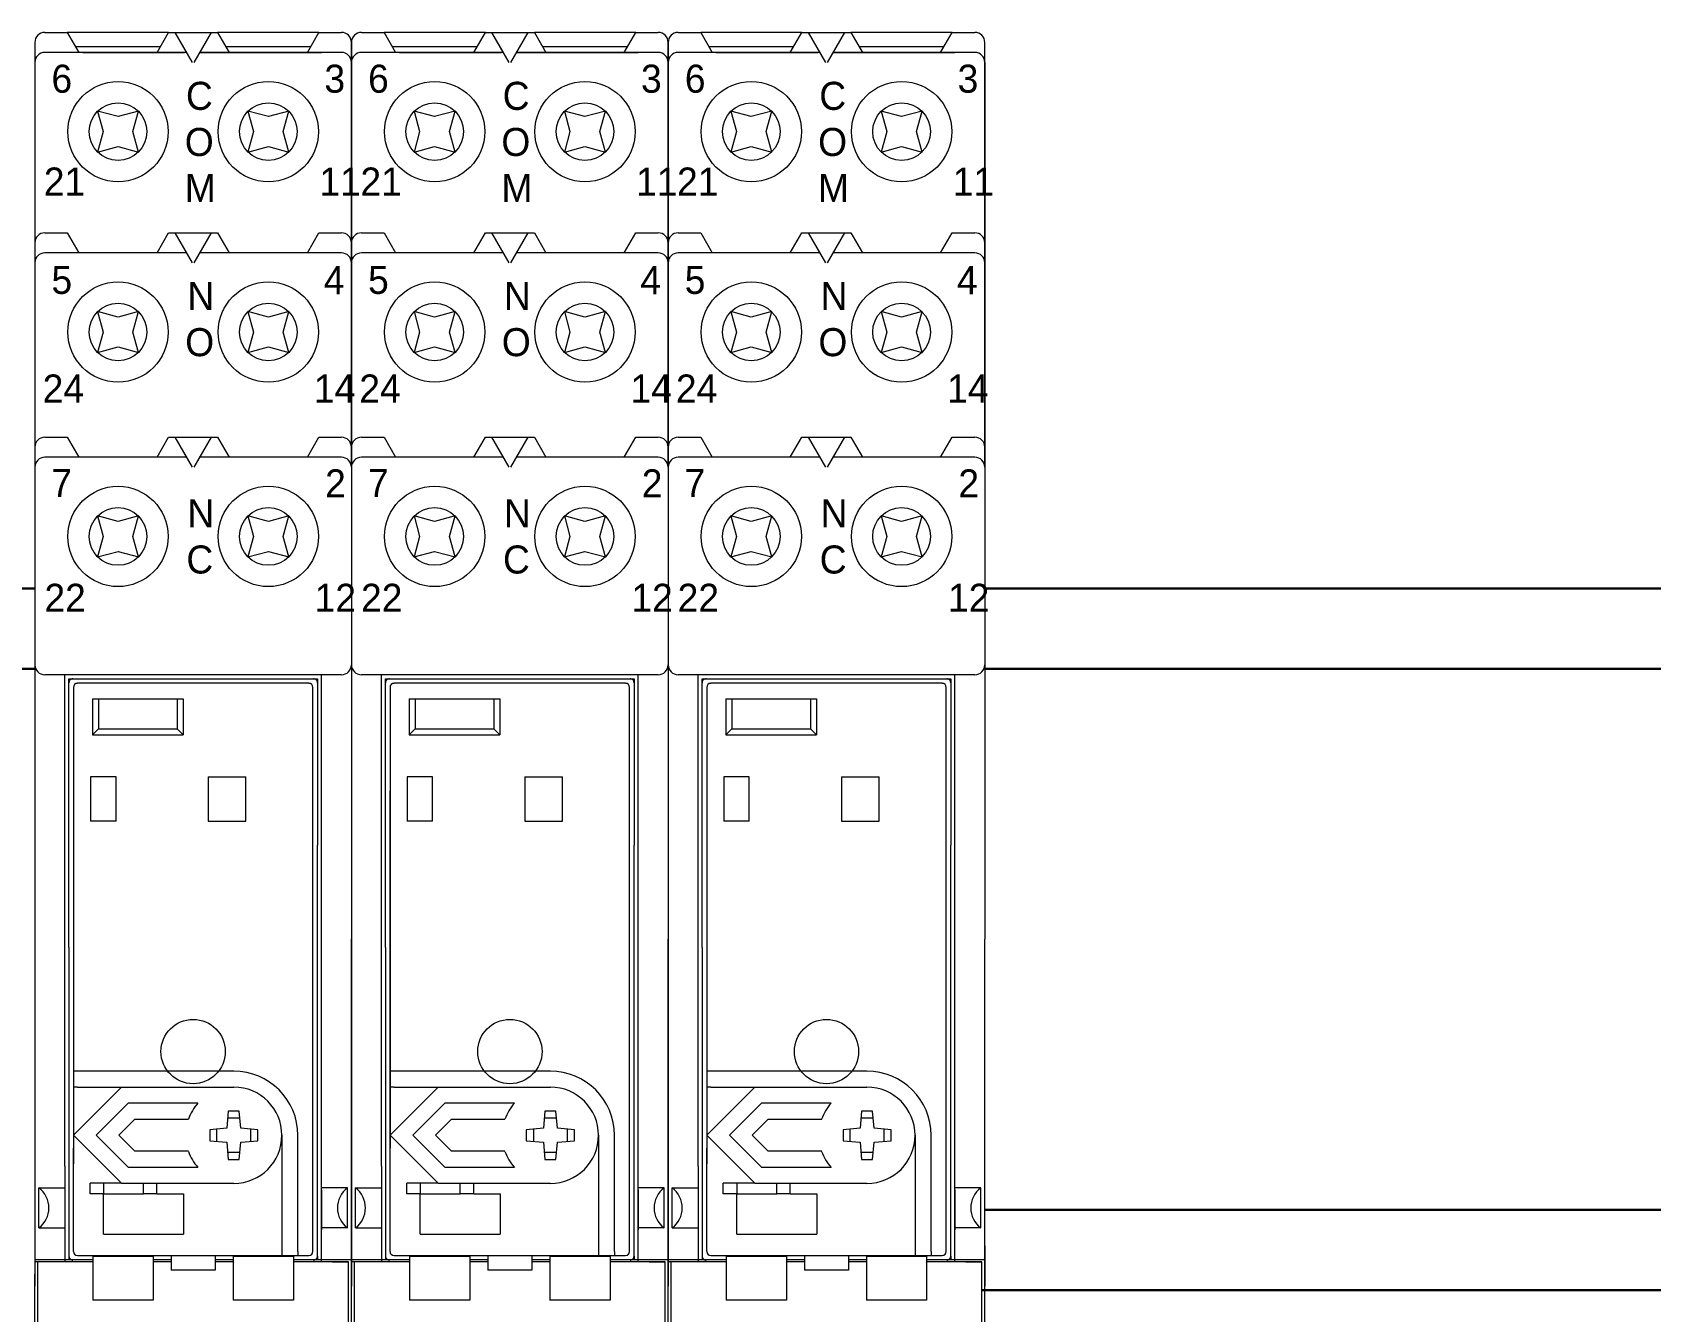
# Model space of a CAD drawing. Header units: millimetres. Extents: x -6000 to 26000, y -6000 to 26000.
# Drawn here: x 86.41 to 97.64, y -3060.71 to -3051.83 of the extents above; entities that cross this region are included whole.
import ezdxf

# ---------------------------------------------------------------- set-up
doc = ezdxf.new("R2010")
doc.units = ezdxf.units.MM
doc.header["$MEASUREMENT"] = 0
doc.linetypes.add('HIDDEN2', pattern=[2.38125, 1.5875, -0.79375])
for name, color, linetype, lineweight in [('Чертеж и Рисунок_Ном._пера__1', 7, 'Continuous', 15), ('Чертеж и Рисунок_Ном._пера__21', 7, 'Continuous', 30), ('Чертеж и Рисунок_Ном._пера__7', 7, 'Continuous', 15)]:
    doc.layers.add(name, color=color, linetype=linetype, lineweight=lineweight)
doc.styles.add('СГЕНЕРИР_СТИЛЬ_3', font='arial.ttf')

msp = doc.modelspace()

# ---------------------------------------------------------------- linework, layer by layer
at = {"layer": 'Чертеж и Рисунок_Ном._пера__21', "color": 7, "linetype": 'Continuous', "lineweight": 30}
for p, q in [((84.617, -3055.692), (86.425, -3055.692)), ((93.016, -3055.692), (97.908, -3055.692)), ((84.617, -3056.249), (86.425, -3056.249)), ((93.016, -3056.249), (97.913, -3056.249)), ((93.016, -3060.004), (97.908, -3060.004)), ((92.996, -3060.56), (97.928, -3060.56))]:
    msp.add_line(p, q, dxfattribs=at)
at = {"layer": 'Чертеж и Рисунок_Ном._пера__7', "color": 7, "linetype": 'Continuous', "lineweight": 15}
for p, q in [((86.425, -3051.903), (86.425, -3052.042)), ((86.494, -3051.834), (86.65, -3051.834)), ((87.353, -3051.834), (86.65, -3051.834)), ((86.65, -3051.834), (86.731, -3051.973)), ((86.707, -3051.931), (87.297, -3051.931)), ((87.273, -3051.973), (87.353, -3051.834)), ((87.353, -3051.834), (87.398, -3051.834)), ((87.376, -3051.834), (87.67, -3051.834)), ((87.478, -3051.973), (87.398, -3051.834)), ((87.519, -3052.042), (87.398, -3051.834)), ((87.398, -3051.834), (87.648, -3051.834)), ((87.648, -3051.834), (87.528, -3052.042)), ((87.648, -3051.834), (87.693, -3051.834)), ((88.396, -3051.834), (87.693, -3051.834)), ((87.693, -3051.834), (87.774, -3051.973)), ((87.75, -3051.931), (88.34, -3051.931)), ((88.316, -3051.973), (88.396, -3051.834)), ((88.396, -3051.834), (88.552, -3051.834)), ((88.622, -3052.042), (88.622, -3051.903)), ((88.622, -3051.903), (88.622, -3052.042)), ((88.691, -3051.834), (88.848, -3051.834)), ((89.551, -3051.834), (88.848, -3051.834)), ((88.848, -3051.834), (88.928, -3051.973)), ((88.904, -3051.931), (89.494, -3051.931)), ((89.47, -3051.973), (89.551, -3051.834)), ((89.551, -3051.834), (89.595, -3051.834)), ((89.573, -3051.834), (89.868, -3051.834)), ((89.676, -3051.973), (89.595, -3051.834)), ((89.716, -3052.042), (89.595, -3051.834)), ((89.595, -3051.834), (89.846, -3051.834)), ((89.846, -3051.834), (89.725, -3052.042)), ((89.846, -3051.834), (89.891, -3051.834)), ((90.594, -3051.834), (89.891, -3051.834)), ((89.891, -3051.834), (89.971, -3051.973)), ((89.947, -3051.931), (90.537, -3051.931)), ((90.513, -3051.973), (90.594, -3051.834)), ((90.594, -3051.834), (90.75, -3051.834)), ((90.819, -3052.042), (90.819, -3051.903)), ((90.819, -3051.903), (90.819, -3052.042)), ((90.889, -3051.834), (91.045, -3051.834)), ((91.748, -3051.834), (91.045, -3051.834)), ((91.045, -3051.834), (91.125, -3051.973)), ((91.101, -3051.931), (91.692, -3051.931)), ((91.667, -3051.973), (91.748, -3051.834)), ((91.748, -3051.834), (91.793, -3051.834)), ((91.771, -3051.834), (92.065, -3051.834)), ((91.873, -3051.973), (91.793, -3051.834)), ((91.913, -3052.042), (91.793, -3051.834)), ((91.793, -3051.834), (92.043, -3051.834)), ((92.043, -3051.834), (91.923, -3052.042)), ((92.043, -3051.834), (92.088, -3051.834)), ((92.791, -3051.834), (92.088, -3051.834)), ((92.088, -3051.834), (92.168, -3051.973)), ((92.144, -3051.931), (92.735, -3051.931)), ((92.71, -3051.973), (92.791, -3051.834)), ((92.791, -3051.834), (92.947, -3051.834)), ((93.016, -3052.042), (93.016, -3051.903)), ((86.425, -3052.042), (86.425, -3058.126)), ((86.425, -3052.042), (86.425, -3053.294)), ((87.478, -3051.973), (86.494, -3051.973)), ((86.758, -3051.973), (87.463, -3051.973)), ((87.568, -3051.973), (88.413, -3051.973)), ((88.552, -3051.973), (87.568, -3051.973)), ((87.583, -3051.973), (88.413, -3051.973)), ((88.622, -3052.042), (88.622, -3058.126)), ((88.622, -3053.294), (88.622, -3052.042)), ((88.622, -3052.042), (88.622, -3058.126)), ((88.622, -3052.042), (88.622, -3053.294)), ((89.676, -3051.973), (88.691, -3051.973)), ((88.956, -3051.973), (89.66, -3051.973)), ((89.765, -3051.973), (90.611, -3051.973)), ((90.75, -3051.973), (89.765, -3051.973)), ((89.781, -3051.973), (90.611, -3051.973)), ((90.819, -3052.042), (90.819, -3058.126)), ((90.819, -3053.294), (90.819, -3052.042)), ((90.819, -3052.042), (90.819, -3058.126)), ((90.819, -3052.042), (90.819, -3053.294)), ((91.873, -3051.973), (90.889, -3051.973)), ((91.153, -3051.973), (91.858, -3051.973)), ((91.963, -3051.973), (92.808, -3051.973)), ((92.947, -3051.973), (91.963, -3051.973)), ((91.978, -3051.973), (92.808, -3051.973)), ((93.016, -3052.042), (93.016, -3058.126)), ((93.016, -3053.294), (93.016, -3052.042)), ((86.86, -3052.38), (86.898, -3052.522)), ((87.002, -3052.418), (86.86, -3052.38)), ((87.143, -3052.38), (87.002, -3052.418)), ((87.105, -3052.522), (87.143, -3052.38)), ((88.045, -3052.418), (87.903, -3052.38)), ((87.903, -3052.38), (87.941, -3052.522)), ((88.186, -3052.38), (88.045, -3052.418)), ((88.148, -3052.522), (88.186, -3052.38)), ((89.057, -3052.38), (89.095, -3052.522)), ((89.199, -3052.418), (89.057, -3052.38)), ((89.341, -3052.38), (89.199, -3052.418)), ((89.303, -3052.522), (89.341, -3052.38)), ((90.242, -3052.418), (90.1, -3052.38)), ((90.1, -3052.38), (90.138, -3052.522)), ((90.384, -3052.38), (90.242, -3052.418)), ((90.346, -3052.522), (90.384, -3052.38)), ((91.255, -3052.38), (91.293, -3052.522)), ((91.396, -3052.418), (91.255, -3052.38)), ((91.538, -3052.38), (91.396, -3052.418)), ((91.5, -3052.522), (91.538, -3052.38)), ((92.439, -3052.418), (92.298, -3052.38)), ((92.298, -3052.38), (92.336, -3052.522)), ((92.581, -3052.38), (92.439, -3052.418)), ((92.543, -3052.522), (92.581, -3052.38)), ((86.898, -3052.522), (86.86, -3052.664)), ((87.143, -3052.664), (87.105, -3052.522)), ((87.941, -3052.522), (87.903, -3052.664)), ((88.186, -3052.664), (88.148, -3052.522)), ((89.095, -3052.522), (89.057, -3052.664)), ((89.341, -3052.664), (89.303, -3052.522)), ((90.138, -3052.522), (90.1, -3052.664)), ((90.384, -3052.664), (90.346, -3052.522)), ((91.293, -3052.522), (91.255, -3052.664)), ((91.538, -3052.664), (91.5, -3052.522)), ((92.336, -3052.522), (92.298, -3052.664)), ((92.581, -3052.664), (92.543, -3052.522)), ((86.86, -3052.664), (87.002, -3052.626)), ((87.002, -3052.626), (87.143, -3052.664)), ((87.903, -3052.664), (88.045, -3052.626)), ((88.045, -3052.626), (88.186, -3052.664)), ((89.057, -3052.664), (89.199, -3052.626)), ((89.199, -3052.626), (89.341, -3052.664)), ((90.1, -3052.664), (90.242, -3052.626)), ((90.242, -3052.626), (90.384, -3052.664)), ((91.255, -3052.664), (91.396, -3052.626)), ((91.396, -3052.626), (91.538, -3052.664)), ((92.298, -3052.664), (92.439, -3052.626)), ((92.439, -3052.626), (92.581, -3052.664)), ((86.494, -3053.224), (86.65, -3053.224)), ((86.65, -3053.224), (86.731, -3053.363)), ((87.273, -3053.363), (87.353, -3053.224)), ((87.353, -3053.224), (87.398, -3053.224)), ((87.519, -3053.433), (87.398, -3053.224)), ((87.398, -3053.224), (87.648, -3053.224)), ((87.648, -3053.224), (87.528, -3053.433)), ((87.648, -3053.224), (87.693, -3053.224)), ((87.693, -3053.224), (87.774, -3053.363)), ((88.316, -3053.363), (88.396, -3053.224)), ((88.396, -3053.224), (88.552, -3053.224)), ((88.691, -3053.224), (88.848, -3053.224)), ((88.848, -3053.224), (88.928, -3053.363)), ((89.47, -3053.363), (89.551, -3053.224)), ((89.551, -3053.224), (89.595, -3053.224)), ((89.716, -3053.433), (89.595, -3053.224)), ((89.595, -3053.224), (89.846, -3053.224)), ((89.846, -3053.224), (89.725, -3053.433)), ((89.846, -3053.224), (89.891, -3053.224)), ((89.891, -3053.224), (89.971, -3053.363)), ((90.513, -3053.363), (90.594, -3053.224)), ((90.594, -3053.224), (90.75, -3053.224)), ((90.889, -3053.224), (91.045, -3053.224)), ((91.045, -3053.224), (91.125, -3053.363)), ((91.667, -3053.363), (91.748, -3053.224)), ((91.748, -3053.224), (91.793, -3053.224)), ((91.913, -3053.433), (91.793, -3053.224)), ((91.793, -3053.224), (92.043, -3053.224)), ((92.043, -3053.224), (91.923, -3053.433)), ((92.043, -3053.224), (92.088, -3053.224)), ((92.088, -3053.224), (92.168, -3053.363)), ((92.71, -3053.363), (92.791, -3053.224)), ((92.791, -3053.224), (92.947, -3053.224)), ((86.425, -3053.294), (86.425, -3053.433)), ((87.478, -3053.363), (86.494, -3053.363)), ((88.552, -3053.363), (87.568, -3053.363)), ((88.622, -3053.433), (88.622, -3053.294)), ((88.622, -3053.294), (88.622, -3053.433)), ((89.676, -3053.363), (88.691, -3053.363)), ((90.75, -3053.363), (89.765, -3053.363)), ((90.819, -3053.433), (90.819, -3053.294)), ((90.819, -3053.294), (90.819, -3053.433)), ((91.873, -3053.363), (90.889, -3053.363)), ((92.947, -3053.363), (91.963, -3053.363)), ((93.016, -3053.433), (93.016, -3053.294)), ((86.425, -3053.433), (86.425, -3054.712)), ((88.622, -3054.712), (88.622, -3053.433)), ((88.622, -3053.433), (88.622, -3054.712)), ((90.819, -3054.712), (90.819, -3053.433)), ((90.819, -3053.433), (90.819, -3054.712)), ((93.016, -3054.712), (93.016, -3053.433)), ((86.86, -3053.771), (86.898, -3053.913)), ((87.002, -3053.809), (86.86, -3053.771)), ((87.143, -3053.771), (87.002, -3053.809)), ((87.105, -3053.913), (87.143, -3053.771)), ((87.903, -3053.771), (87.941, -3053.913)), ((88.045, -3053.809), (87.903, -3053.771)), ((88.186, -3053.771), (88.045, -3053.809)), ((88.148, -3053.913), (88.186, -3053.771)), ((89.057, -3053.771), (89.095, -3053.913)), ((89.199, -3053.809), (89.057, -3053.771)), ((89.341, -3053.771), (89.199, -3053.809)), ((89.303, -3053.913), (89.341, -3053.771)), ((90.1, -3053.771), (90.138, -3053.913)), ((90.242, -3053.809), (90.1, -3053.771)), ((90.384, -3053.771), (90.242, -3053.809)), ((90.346, -3053.913), (90.384, -3053.771)), ((91.255, -3053.771), (91.293, -3053.913)), ((91.396, -3053.809), (91.255, -3053.771)), ((91.538, -3053.771), (91.396, -3053.809)), ((91.5, -3053.913), (91.538, -3053.771)), ((92.298, -3053.771), (92.336, -3053.913)), ((92.439, -3053.809), (92.298, -3053.771)), ((92.581, -3053.771), (92.439, -3053.809)), ((92.543, -3053.913), (92.581, -3053.771)), ((86.898, -3053.913), (86.86, -3054.054)), ((87.143, -3054.054), (87.105, -3053.913)), ((87.941, -3053.913), (87.903, -3054.054)), ((88.186, -3054.054), (88.148, -3053.913)), ((89.095, -3053.913), (89.057, -3054.054)), ((89.341, -3054.054), (89.303, -3053.913)), ((90.138, -3053.913), (90.1, -3054.054)), ((90.384, -3054.054), (90.346, -3053.913)), ((91.293, -3053.913), (91.255, -3054.054)), ((91.538, -3054.054), (91.5, -3053.913)), ((92.336, -3053.913), (92.298, -3054.054)), ((92.581, -3054.054), (92.543, -3053.913)), ((86.86, -3054.054), (87.002, -3054.016)), ((87.002, -3054.016), (87.143, -3054.054)), ((87.903, -3054.054), (88.045, -3054.016)), ((88.045, -3054.016), (88.186, -3054.054)), ((89.057, -3054.054), (89.199, -3054.016)), ((89.199, -3054.016), (89.341, -3054.054)), ((90.1, -3054.054), (90.242, -3054.016)), ((90.242, -3054.016), (90.384, -3054.054)), ((91.255, -3054.054), (91.396, -3054.016)), ((91.396, -3054.016), (91.538, -3054.054)), ((92.298, -3054.054), (92.439, -3054.016)), ((92.439, -3054.016), (92.581, -3054.054)), ((86.425, -3054.712), (86.425, -3054.851)), ((86.494, -3054.643), (86.65, -3054.643)), ((86.65, -3054.643), (86.731, -3054.782)), ((87.273, -3054.782), (87.353, -3054.643)), ((87.353, -3054.643), (87.398, -3054.643)), ((87.519, -3054.851), (87.398, -3054.643)), ((87.398, -3054.643), (87.648, -3054.643)), ((87.648, -3054.643), (87.528, -3054.851)), ((87.648, -3054.643), (87.693, -3054.643)), ((87.693, -3054.643), (87.774, -3054.782)), ((88.316, -3054.782), (88.396, -3054.643)), ((88.396, -3054.643), (88.552, -3054.643)), ((88.622, -3054.851), (88.622, -3054.712)), ((88.622, -3054.712), (88.622, -3054.851)), ((88.691, -3054.643), (88.848, -3054.643)), ((88.848, -3054.643), (88.928, -3054.782)), ((89.47, -3054.782), (89.551, -3054.643)), ((89.551, -3054.643), (89.595, -3054.643)), ((89.716, -3054.851), (89.595, -3054.643)), ((89.595, -3054.643), (89.846, -3054.643)), ((89.846, -3054.643), (89.725, -3054.851)), ((89.846, -3054.643), (89.891, -3054.643)), ((89.891, -3054.643), (89.971, -3054.782)), ((90.513, -3054.782), (90.594, -3054.643)), ((90.594, -3054.643), (90.75, -3054.643)), ((90.819, -3054.851), (90.819, -3054.712)), ((90.819, -3054.712), (90.819, -3054.851)), ((90.889, -3054.643), (91.045, -3054.643)), ((91.045, -3054.643), (91.125, -3054.782)), ((91.667, -3054.782), (91.748, -3054.643)), ((91.748, -3054.643), (91.793, -3054.643)), ((91.913, -3054.851), (91.793, -3054.643)), ((91.793, -3054.643), (92.043, -3054.643)), ((92.043, -3054.643), (91.923, -3054.851)), ((92.043, -3054.643), (92.088, -3054.643)), ((92.088, -3054.643), (92.168, -3054.782)), ((92.71, -3054.782), (92.791, -3054.643)), ((92.791, -3054.643), (92.947, -3054.643)), ((93.016, -3054.851), (93.016, -3054.712)), ((87.478, -3054.782), (86.494, -3054.782)), ((88.552, -3054.782), (87.568, -3054.782)), ((89.676, -3054.782), (88.691, -3054.782)), ((90.75, -3054.782), (89.765, -3054.782)), ((91.873, -3054.782), (90.889, -3054.782)), ((92.947, -3054.782), (91.963, -3054.782)), ((86.86, -3055.189), (86.898, -3055.331)), ((87.002, -3055.227), (86.86, -3055.189)), ((87.143, -3055.189), (87.002, -3055.227)), ((87.105, -3055.331), (87.143, -3055.189)), ((88.045, -3055.227), (87.903, -3055.189)), ((87.903, -3055.189), (87.941, -3055.331)), ((88.186, -3055.189), (88.045, -3055.227)), ((88.148, -3055.331), (88.186, -3055.189)), ((89.057, -3055.189), (89.095, -3055.331)), ((89.199, -3055.227), (89.057, -3055.189)), ((89.341, -3055.189), (89.199, -3055.227)), ((89.303, -3055.331), (89.341, -3055.189)), ((90.242, -3055.227), (90.1, -3055.189)), ((90.1, -3055.189), (90.138, -3055.331)), ((90.384, -3055.189), (90.242, -3055.227)), ((90.346, -3055.331), (90.384, -3055.189)), ((91.255, -3055.189), (91.293, -3055.331)), ((91.396, -3055.227), (91.255, -3055.189)), ((91.538, -3055.189), (91.396, -3055.227)), ((91.5, -3055.331), (91.538, -3055.189)), ((92.439, -3055.227), (92.298, -3055.189)), ((92.298, -3055.189), (92.336, -3055.331)), ((92.581, -3055.189), (92.439, -3055.227)), ((92.543, -3055.331), (92.581, -3055.189)), ((86.898, -3055.331), (86.86, -3055.473)), ((87.143, -3055.473), (87.105, -3055.331)), ((87.941, -3055.331), (87.903, -3055.473)), ((88.186, -3055.473), (88.148, -3055.331)), ((89.095, -3055.331), (89.057, -3055.473)), ((89.341, -3055.473), (89.303, -3055.331)), ((90.138, -3055.331), (90.1, -3055.473)), ((90.384, -3055.473), (90.346, -3055.331)), ((91.293, -3055.331), (91.255, -3055.473)), ((91.538, -3055.473), (91.5, -3055.331)), ((92.336, -3055.331), (92.298, -3055.473)), ((92.581, -3055.473), (92.543, -3055.331)), ((86.86, -3055.473), (87.002, -3055.435)), ((87.002, -3055.435), (87.143, -3055.473)), ((87.903, -3055.473), (88.045, -3055.435)), ((88.045, -3055.435), (88.186, -3055.473)), ((89.057, -3055.473), (89.199, -3055.435)), ((89.199, -3055.435), (89.341, -3055.473)), ((90.1, -3055.473), (90.242, -3055.435)), ((90.242, -3055.435), (90.384, -3055.473)), ((91.255, -3055.473), (91.396, -3055.435)), ((91.396, -3055.435), (91.538, -3055.473)), ((92.298, -3055.473), (92.439, -3055.435)), ((92.439, -3055.435), (92.581, -3055.473)), ((88.552, -3056.291), (86.494, -3056.291)), ((86.633, -3059.701), (86.633, -3056.291)), ((86.661, -3056.346), (86.661, -3056.318)), ((86.661, -3056.318), (88.385, -3056.318)), ((88.358, -3056.318), (88.385, -3056.318)), ((88.385, -3056.318), (88.385, -3056.346)), ((88.385, -3056.318), (88.385, -3057.473)), ((88.413, -3060.365), (88.413, -3056.291)), ((90.75, -3056.291), (88.691, -3056.291)), ((88.831, -3059.701), (88.831, -3056.291)), ((88.858, -3056.346), (88.858, -3056.318)), ((88.858, -3056.318), (90.583, -3056.318)), ((90.555, -3056.318), (90.583, -3056.318)), ((90.583, -3056.318), (90.583, -3056.346)), ((90.583, -3056.318), (90.583, -3057.473)), ((90.611, -3060.365), (90.611, -3056.291)), ((92.947, -3056.291), (90.889, -3056.291)), ((91.028, -3059.701), (91.028, -3056.291)), ((91.056, -3056.346), (91.056, -3056.318)), ((91.056, -3056.318), (92.78, -3056.318)), ((92.752, -3056.318), (92.78, -3056.318)), ((92.78, -3056.318), (92.78, -3056.346)), ((92.78, -3056.318), (92.78, -3057.473)), ((92.808, -3060.365), (92.808, -3056.291)), ((86.661, -3057.028), (86.661, -3056.346)), ((86.692, -3056.378), (86.692, -3059.041)), ((88.326, -3056.35), (86.72, -3056.35)), ((88.354, -3060.292), (88.354, -3056.378)), ((88.858, -3057.028), (88.858, -3056.346)), ((88.89, -3056.378), (88.89, -3059.041)), ((90.524, -3056.35), (88.917, -3056.35)), ((90.551, -3060.292), (90.551, -3056.378)), ((91.056, -3057.028), (91.056, -3056.346)), ((91.087, -3056.378), (91.087, -3059.041)), ((92.721, -3056.35), (91.115, -3056.35)), ((92.749, -3060.292), (92.749, -3056.378)), ((86.824, -3056.457), (87.454, -3056.457)), ((86.824, -3056.457), (86.824, -3056.708)), ((86.866, -3056.457), (86.866, -3056.666)), ((87.412, -3056.457), (87.412, -3056.666)), ((87.454, -3056.457), (87.454, -3056.708)), ((89.022, -3056.457), (89.651, -3056.457)), ((89.022, -3056.457), (89.022, -3056.708)), ((89.063, -3056.457), (89.063, -3056.666)), ((89.609, -3056.457), (89.609, -3056.666)), ((89.651, -3056.457), (89.651, -3056.708)), ((91.219, -3056.457), (91.848, -3056.457)), ((91.219, -3056.457), (91.219, -3056.708)), ((91.261, -3056.457), (91.261, -3056.666)), ((91.807, -3056.457), (91.807, -3056.666)), ((91.848, -3056.457), (91.848, -3056.708)), ((86.824, -3056.708), (86.866, -3056.666)), ((86.824, -3056.708), (87.454, -3056.708)), ((86.866, -3056.666), (87.412, -3056.666)), ((87.454, -3056.708), (87.412, -3056.666)), ((89.022, -3056.708), (89.063, -3056.666)), ((89.022, -3056.708), (89.651, -3056.708)), ((89.063, -3056.666), (89.609, -3056.666)), ((89.651, -3056.708), (89.609, -3056.666)), ((91.219, -3056.708), (91.261, -3056.666)), ((91.219, -3056.708), (91.848, -3056.708)), ((91.261, -3056.666), (91.807, -3056.666)), ((91.848, -3056.708), (91.807, -3056.666)), ((86.661, -3057.473), (86.661, -3057.028)), ((86.692, -3057.097), (86.692, -3059.684)), ((86.988, -3057), (86.811, -3057)), ((86.811, -3057), (86.811, -3057.306)), ((86.988, -3057.306), (86.988, -3057)), ((87.628, -3057), (87.888, -3057)), ((87.628, -3057), (87.628, -3057.306)), ((87.888, -3057.306), (87.888, -3057)), ((88.354, -3059.684), (88.354, -3057.097)), ((88.858, -3057.473), (88.858, -3057.028)), ((88.889, -3057.097), (88.889, -3059.684)), ((89.185, -3057), (89.008, -3057)), ((89.008, -3057), (89.008, -3057.306)), ((89.185, -3057.306), (89.185, -3057)), ((89.825, -3057), (90.086, -3057)), ((89.825, -3057), (89.825, -3057.306)), ((90.086, -3057.306), (90.086, -3057)), ((90.552, -3059.684), (90.552, -3057.097)), ((91.056, -3057.473), (91.056, -3057.028)), ((91.087, -3057.097), (91.087, -3059.684)), ((91.382, -3057), (91.205, -3057)), ((91.205, -3057), (91.205, -3057.306)), ((91.382, -3057.306), (91.382, -3057)), ((92.022, -3057), (92.283, -3057)), ((92.022, -3057), (92.022, -3057.306)), ((92.283, -3057.306), (92.283, -3057)), ((92.749, -3059.684), (92.749, -3057.097)), ((86.988, -3057.306), (86.811, -3057.306)), ((87.628, -3057.306), (87.888, -3057.306)), ((89.185, -3057.306), (89.008, -3057.306)), ((89.825, -3057.306), (90.086, -3057.306)), ((91.382, -3057.306), (91.205, -3057.306)), ((92.022, -3057.306), (92.283, -3057.306)), ((86.661, -3058.182), (86.661, -3057.473)), ((88.385, -3060.324), (88.385, -3057.473)), ((88.858, -3058.182), (88.858, -3057.473)), ((90.583, -3060.324), (90.583, -3057.473)), ((91.056, -3058.182), (91.056, -3057.473)), ((92.78, -3060.324), (92.78, -3057.473)), ((86.425, -3058.126), (86.425, -3060.393)), ((86.661, -3058.182), (86.661, -3060.351)), ((88.622, -3061.77), (88.622, -3058.126)), ((88.622, -3058.126), (88.622, -3060.393)), ((88.858, -3058.182), (88.858, -3060.351)), ((90.819, -3061.77), (90.819, -3058.126)), ((90.819, -3058.126), (90.819, -3060.393)), ((91.056, -3058.182), (91.056, -3060.351)), ((93.016, -3061.77), (93.016, -3058.126)), ((86.72, -3059.041), (86.692, -3059.041)), ((86.692, -3059.041), (86.692, -3059.152)), ((87.805, -3059.041), (86.72, -3059.041)), ((88.917, -3059.041), (88.89, -3059.041)), ((88.89, -3059.041), (88.89, -3059.152)), ((90.002, -3059.041), (88.917, -3059.041)), ((91.115, -3059.041), (91.087, -3059.041)), ((91.087, -3059.041), (91.087, -3059.152)), ((92.199, -3059.041), (91.115, -3059.041)), ((86.72, -3059.152), (86.692, -3059.152)), ((86.692, -3059.152), (86.692, -3059.486)), ((86.692, -3059.486), (87.026, -3059.152)), ((86.72, -3059.152), (87.805, -3059.152)), ((88.917, -3059.152), (88.89, -3059.152)), ((88.89, -3059.152), (88.89, -3059.486)), ((88.89, -3059.486), (89.223, -3059.152)), ((88.917, -3059.152), (90.002, -3059.152)), ((91.115, -3059.152), (91.087, -3059.152)), ((91.087, -3059.152), (91.087, -3059.486)), ((91.087, -3059.486), (91.421, -3059.152)), ((91.115, -3059.152), (92.199, -3059.152)), ((87.072, -3059.263), (86.85, -3059.486)), ((87.556, -3059.263), (87.072, -3059.263)), ((87.767, -3059.319), (87.756, -3059.437)), ((87.843, -3059.319), (87.767, -3059.319)), ((87.853, -3059.437), (87.843, -3059.319)), ((89.269, -3059.263), (89.047, -3059.486)), ((89.753, -3059.263), (89.269, -3059.263)), ((89.964, -3059.319), (89.954, -3059.437)), ((90.04, -3059.319), (89.964, -3059.319)), ((90.051, -3059.437), (90.04, -3059.319)), ((91.467, -3059.263), (91.244, -3059.486)), ((91.951, -3059.263), (91.467, -3059.263)), ((92.161, -3059.319), (92.151, -3059.437)), ((92.238, -3059.319), (92.161, -3059.319)), ((92.248, -3059.437), (92.238, -3059.319)), ((87.007, -3059.486), (87.118, -3059.374)), ((87.118, -3059.374), (87.49, -3059.374)), ((87.756, -3059.437), (87.638, -3059.447)), ((87.638, -3059.447), (87.638, -3059.524)), ((87.686, -3059.443), (87.686, -3059.528)), ((87.847, -3059.367), (87.762, -3059.367)), ((87.972, -3059.447), (87.853, -3059.437)), ((87.923, -3059.528), (87.923, -3059.443)), ((87.972, -3059.524), (87.972, -3059.447)), ((89.204, -3059.486), (89.316, -3059.374)), ((89.316, -3059.374), (89.687, -3059.374)), ((89.954, -3059.437), (89.835, -3059.447)), ((89.835, -3059.447), (89.835, -3059.524)), ((89.884, -3059.443), (89.884, -3059.528)), ((90.045, -3059.367), (89.96, -3059.367)), ((90.169, -3059.447), (90.051, -3059.437)), ((90.121, -3059.528), (90.121, -3059.443)), ((90.169, -3059.524), (90.169, -3059.447)), ((91.402, -3059.486), (91.513, -3059.374)), ((91.513, -3059.374), (91.885, -3059.374)), ((92.151, -3059.437), (92.033, -3059.447)), ((92.033, -3059.447), (92.033, -3059.524)), ((92.081, -3059.443), (92.081, -3059.528)), ((92.242, -3059.367), (92.157, -3059.367)), ((92.366, -3059.447), (92.248, -3059.437)), ((92.318, -3059.528), (92.318, -3059.443)), ((92.366, -3059.524), (92.366, -3059.447)), ((86.692, -3059.486), (86.692, -3059.576)), ((86.692, -3059.486), (87.026, -3059.819)), ((86.692, -3060.292), (86.692, -3059.576)), ((86.85, -3059.486), (87.072, -3059.708)), ((87.118, -3059.597), (87.007, -3059.486)), ((87.638, -3059.524), (87.756, -3059.534)), ((87.756, -3059.534), (87.767, -3059.653)), ((87.843, -3059.653), (87.853, -3059.534)), ((87.853, -3059.534), (87.972, -3059.524)), ((88.139, -3059.486), (88.139, -3060.292)), ((88.25, -3060.292), (88.25, -3059.486)), ((88.89, -3059.486), (88.89, -3059.576)), ((88.89, -3059.486), (89.223, -3059.819)), ((88.89, -3060.292), (88.89, -3059.576)), ((89.047, -3059.486), (89.269, -3059.708)), ((89.316, -3059.597), (89.204, -3059.486)), ((89.835, -3059.524), (89.954, -3059.534)), ((89.954, -3059.534), (89.964, -3059.653)), ((90.04, -3059.653), (90.051, -3059.534)), ((90.051, -3059.534), (90.169, -3059.524)), ((90.336, -3059.486), (90.336, -3060.292)), ((90.447, -3060.292), (90.447, -3059.486)), ((91.087, -3059.486), (91.087, -3059.576)), ((91.087, -3059.486), (91.421, -3059.819)), ((91.087, -3060.292), (91.087, -3059.576)), ((91.244, -3059.486), (91.467, -3059.708)), ((91.513, -3059.597), (91.402, -3059.486)), ((92.033, -3059.524), (92.151, -3059.534)), ((92.151, -3059.534), (92.161, -3059.653)), ((92.238, -3059.653), (92.248, -3059.534)), ((92.248, -3059.534), (92.366, -3059.524)), ((92.533, -3059.486), (92.533, -3060.292)), ((92.644, -3060.292), (92.644, -3059.486)), ((87.49, -3059.597), (87.118, -3059.597)), ((87.762, -3059.604), (87.847, -3059.604)), ((87.767, -3059.653), (87.843, -3059.653)), ((89.687, -3059.597), (89.316, -3059.597)), ((89.96, -3059.604), (90.045, -3059.604)), ((89.964, -3059.653), (90.04, -3059.653)), ((91.885, -3059.597), (91.513, -3059.597)), ((92.157, -3059.604), (92.242, -3059.604)), ((92.161, -3059.653), (92.238, -3059.653)), ((86.633, -3059.701), (86.633, -3060.365)), ((87.072, -3059.708), (87.556, -3059.708)), ((88.831, -3059.701), (88.831, -3060.365)), ((89.269, -3059.708), (89.753, -3059.708)), ((91.028, -3059.701), (91.028, -3060.365)), ((91.467, -3059.708), (91.951, -3059.708)), ((86.452, -3060.129), (86.452, -3059.851)), ((86.452, -3059.851), (86.633, -3059.851)), ((86.901, -3059.819), (86.808, -3059.819)), ((86.808, -3059.892), (86.808, -3059.819)), ((86.901, -3059.892), (86.808, -3059.892)), ((86.901, -3059.819), (86.901, -3059.892)), ((87.026, -3059.819), (86.901, -3059.819)), ((86.901, -3059.892), (87.179, -3059.892)), ((86.901, -3060.171), (86.901, -3059.892)), ((87.026, -3059.819), (87.805, -3059.819)), ((87.179, -3059.892), (87.179, -3059.819)), ((87.272, -3059.892), (87.179, -3059.892)), ((87.272, -3059.892), (87.272, -3059.819)), ((87.272, -3059.892), (87.38, -3059.892)), ((87.38, -3059.892), (87.457, -3059.892)), ((87.457, -3059.892), (87.457, -3060.171)), ((88.594, -3059.851), (88.413, -3059.851)), ((88.413, -3059.865), (88.413, -3060.143)), ((88.594, -3060.129), (88.594, -3059.851)), ((88.65, -3060.129), (88.65, -3059.851)), ((88.65, -3059.851), (88.831, -3059.851)), ((89.098, -3059.819), (89.005, -3059.819)), ((89.005, -3059.892), (89.005, -3059.819)), ((89.098, -3059.892), (89.005, -3059.892)), ((89.098, -3059.819), (89.098, -3059.892)), ((89.223, -3059.819), (89.098, -3059.819)), ((89.098, -3059.892), (89.376, -3059.892)), ((89.098, -3060.171), (89.098, -3059.892)), ((89.223, -3059.819), (90.002, -3059.819)), ((89.376, -3059.892), (89.376, -3059.819)), ((89.47, -3059.892), (89.376, -3059.892)), ((89.47, -3059.892), (89.47, -3059.819)), ((89.47, -3059.892), (89.577, -3059.892)), ((89.577, -3059.892), (89.654, -3059.892)), ((89.654, -3059.892), (89.654, -3060.171)), ((90.791, -3059.851), (90.611, -3059.851)), ((90.611, -3059.865), (90.611, -3060.143)), ((90.791, -3060.129), (90.791, -3059.851)), ((90.847, -3060.129), (90.847, -3059.851)), ((90.847, -3059.851), (91.028, -3059.851)), ((91.295, -3059.819), (91.202, -3059.819)), ((91.202, -3059.892), (91.202, -3059.819)), ((91.295, -3059.892), (91.202, -3059.892)), ((91.295, -3059.819), (91.295, -3059.892)), ((91.421, -3059.819), (91.295, -3059.819)), ((91.295, -3059.892), (91.574, -3059.892)), ((91.295, -3060.171), (91.295, -3059.892)), ((91.421, -3059.819), (92.199, -3059.819)), ((91.574, -3059.892), (91.574, -3059.819)), ((91.667, -3059.892), (91.574, -3059.892)), ((91.667, -3059.892), (91.667, -3059.819)), ((91.667, -3059.892), (91.774, -3059.892)), ((91.774, -3059.892), (91.852, -3059.892)), ((91.852, -3059.892), (91.852, -3060.171)), ((92.989, -3059.851), (92.808, -3059.851)), ((92.808, -3059.865), (92.808, -3060.143)), ((92.989, -3060.129), (92.989, -3059.851)), ((86.452, -3060.129), (86.633, -3060.129)), ((88.594, -3060.129), (88.413, -3060.129)), ((88.65, -3060.129), (88.831, -3060.129)), ((90.791, -3060.129), (90.611, -3060.129)), ((90.847, -3060.129), (91.028, -3060.129)), ((92.989, -3060.129), (92.808, -3060.129)), ((86.901, -3060.171), (87.455, -3060.171)), ((87.455, -3060.171), (87.457, -3060.171)), ((89.098, -3060.171), (89.652, -3060.171)), ((89.652, -3060.171), (89.654, -3060.171)), ((91.295, -3060.171), (91.849, -3060.171)), ((91.849, -3060.171), (91.852, -3060.171)), ((86.828, -3060.351), (86.425, -3060.351)), ((86.828, -3060.351), (86.661, -3060.351)), ((86.72, -3060.32), (87.495, -3060.32)), ((86.828, -3060.328), (86.828, -3060.629)), ((87.245, -3060.328), (86.828, -3060.328)), ((87.245, -3060.328), (87.245, -3060.629)), ((87.37, -3060.351), (87.245, -3060.351)), ((87.37, -3060.323), (87.37, -3060.421)), ((87.676, -3060.323), (87.37, -3060.323)), ((87.495, -3060.32), (88.139, -3060.32)), ((87.676, -3060.323), (87.676, -3060.421)), ((87.801, -3060.351), (87.676, -3060.351)), ((87.801, -3060.351), (87.676, -3060.351)), ((88.219, -3060.328), (87.801, -3060.328)), ((87.801, -3060.328), (87.801, -3060.629)), ((88.139, -3060.292), (88.139, -3060.32)), ((88.139, -3060.32), (88.25, -3060.32)), ((88.219, -3060.328), (88.219, -3060.629)), ((88.385, -3060.351), (88.219, -3060.351)), ((88.622, -3060.351), (88.219, -3060.351)), ((88.25, -3060.292), (88.25, -3060.32)), ((88.25, -3060.32), (88.326, -3060.32)), ((88.385, -3060.324), (88.385, -3060.351)), ((88.622, -3060.254), (88.622, -3060.393)), ((89.025, -3060.351), (88.622, -3060.351)), ((89.025, -3060.351), (88.858, -3060.351)), ((88.917, -3060.32), (89.692, -3060.32)), ((89.025, -3060.328), (89.025, -3060.629)), ((89.442, -3060.328), (89.025, -3060.328)), ((89.442, -3060.328), (89.442, -3060.629)), ((89.568, -3060.351), (89.442, -3060.351)), ((89.568, -3060.323), (89.568, -3060.421)), ((89.874, -3060.323), (89.568, -3060.323)), ((89.692, -3060.32), (90.336, -3060.32)), ((89.874, -3060.323), (89.874, -3060.421)), ((89.999, -3060.351), (89.874, -3060.351)), ((89.999, -3060.351), (89.874, -3060.351)), ((90.416, -3060.328), (89.999, -3060.328)), ((89.999, -3060.328), (89.999, -3060.629)), ((90.336, -3060.292), (90.336, -3060.32)), ((90.336, -3060.32), (90.447, -3060.32)), ((90.416, -3060.328), (90.416, -3060.629)), ((90.583, -3060.351), (90.416, -3060.351)), ((90.819, -3060.351), (90.416, -3060.351)), ((90.447, -3060.292), (90.447, -3060.32)), ((90.447, -3060.32), (90.524, -3060.32)), ((90.583, -3060.324), (90.583, -3060.351)), ((90.819, -3060.254), (90.819, -3060.393)), ((91.222, -3060.351), (90.819, -3060.351)), ((91.222, -3060.351), (91.056, -3060.351)), ((91.115, -3060.32), (91.889, -3060.32)), ((91.222, -3060.328), (91.222, -3060.629)), ((91.64, -3060.328), (91.222, -3060.328)), ((91.64, -3060.328), (91.64, -3060.629)), ((91.765, -3060.351), (91.64, -3060.351)), ((91.765, -3060.323), (91.765, -3060.421)), ((92.071, -3060.323), (91.765, -3060.323)), ((91.889, -3060.32), (92.533, -3060.32)), ((92.071, -3060.323), (92.071, -3060.421)), ((92.196, -3060.351), (92.071, -3060.351)), ((92.196, -3060.351), (92.071, -3060.351)), ((92.613, -3060.328), (92.196, -3060.328)), ((92.196, -3060.328), (92.196, -3060.629)), ((92.533, -3060.292), (92.533, -3060.32)), ((92.533, -3060.32), (92.644, -3060.32)), ((92.613, -3060.328), (92.613, -3060.629)), ((92.78, -3060.351), (92.613, -3060.351)), ((93.016, -3060.351), (92.613, -3060.351)), ((92.644, -3060.292), (92.644, -3060.32)), ((92.644, -3060.32), (92.721, -3060.32)), ((92.78, -3060.324), (92.78, -3060.351)), ((93.016, -3060.254), (93.016, -3060.393)), ((86.828, -3060.365), (86.425, -3060.365)), ((86.425, -3060.393), (86.425, -3060.532)), ((86.425, -3061.77), (86.425, -3060.449)), ((86.557, -3060.365), (86.446, -3060.365)), ((86.446, -3060.922), (86.446, -3060.365)), ((86.828, -3060.365), (86.557, -3060.365)), ((87.37, -3060.365), (87.245, -3060.365)), ((87.37, -3060.365), (87.245, -3060.365)), ((87.676, -3060.421), (87.37, -3060.421)), ((87.801, -3060.365), (87.676, -3060.365)), ((87.801, -3060.365), (87.676, -3060.365)), ((88.601, -3060.365), (88.219, -3060.365)), ((88.49, -3060.365), (88.219, -3060.365)), ((88.49, -3060.365), (88.601, -3060.365)), ((88.601, -3060.922), (88.601, -3060.365)), ((89.025, -3060.365), (88.622, -3060.365)), ((88.622, -3060.393), (88.622, -3060.532)), ((88.622, -3060.393), (88.622, -3060.532)), ((88.622, -3061.77), (88.622, -3060.449)), ((88.754, -3060.365), (88.643, -3060.365)), ((88.643, -3060.922), (88.643, -3060.365)), ((89.025, -3060.365), (88.754, -3060.365)), ((89.568, -3060.365), (89.442, -3060.365)), ((89.568, -3060.365), (89.442, -3060.365)), ((89.874, -3060.421), (89.568, -3060.421)), ((89.999, -3060.365), (89.874, -3060.365)), ((89.999, -3060.365), (89.874, -3060.365)), ((90.798, -3060.365), (90.416, -3060.365)), ((90.687, -3060.365), (90.416, -3060.365)), ((90.687, -3060.365), (90.798, -3060.365)), ((90.798, -3060.922), (90.798, -3060.365)), ((91.222, -3060.365), (90.819, -3060.365)), ((90.819, -3060.393), (90.819, -3060.532)), ((90.819, -3060.393), (90.819, -3060.532)), ((90.819, -3061.77), (90.819, -3060.449)), ((90.951, -3060.365), (90.84, -3060.365)), ((90.84, -3060.922), (90.84, -3060.365)), ((91.222, -3060.365), (90.951, -3060.365)), ((91.765, -3060.365), (91.64, -3060.365)), ((91.765, -3060.365), (91.64, -3060.365)), ((92.071, -3060.421), (91.765, -3060.421)), ((92.196, -3060.365), (92.071, -3060.365)), ((92.196, -3060.365), (92.071, -3060.365)), ((92.996, -3060.365), (92.613, -3060.365)), ((92.884, -3060.365), (92.613, -3060.365)), ((92.884, -3060.365), (92.996, -3060.365)), ((92.996, -3060.922), (92.996, -3060.365)), ((93.016, -3060.393), (93.016, -3060.532)), ((87.245, -3060.629), (86.828, -3060.629)), ((88.219, -3060.629), (87.801, -3060.629)), ((89.442, -3060.629), (89.025, -3060.629)), ((90.416, -3060.629), (89.999, -3060.629)), ((91.64, -3060.629), (91.222, -3060.629)), ((92.613, -3060.629), (92.196, -3060.629))]:
    msp.add_line(p, q, dxfattribs=at)
for centre, radius in [((87.002, -3052.522), 0.348), ((88.045, -3052.522), 0.348), ((89.199, -3052.522), 0.348), ((90.242, -3052.522), 0.348), ((91.396, -3052.522), 0.348), ((92.439, -3052.522), 0.348), ((87.002, -3052.522), 0.2), ((88.045, -3052.522), 0.2), ((89.199, -3052.522), 0.2), ((90.242, -3052.522), 0.2), ((91.396, -3052.522), 0.2), ((92.439, -3052.522), 0.2), ((87.002, -3053.913), 0.348), ((88.045, -3053.913), 0.348), ((89.199, -3053.913), 0.348), ((90.242, -3053.913), 0.348), ((91.396, -3053.913), 0.348), ((92.439, -3053.913), 0.348), ((87.002, -3053.913), 0.2), ((88.045, -3053.913), 0.2), ((89.199, -3053.913), 0.2), ((90.242, -3053.913), 0.2), ((91.396, -3053.913), 0.2), ((92.439, -3053.913), 0.2), ((87.002, -3055.331), 0.348), ((88.045, -3055.331), 0.348), ((89.199, -3055.331), 0.348), ((90.242, -3055.331), 0.348), ((91.396, -3055.331), 0.348), ((92.439, -3055.331), 0.348), ((87.002, -3055.331), 0.2), ((88.045, -3055.331), 0.2), ((89.199, -3055.331), 0.2), ((90.242, -3055.331), 0.2), ((91.396, -3055.331), 0.2), ((92.439, -3055.331), 0.2)]:
    msp.add_circle(centre, radius, dxfattribs=at)
at = {"layer": 'Чертеж и Рисунок_Ном._пера__7', "color": 7, "linetype": 'HIDDEN2', "lineweight": 15}
for centre in [(87.523, -3058.905), (89.721, -3058.905), (91.918, -3058.905)]:
    msp.add_circle(centre, 0.223, dxfattribs=at)
at = {"layer": 'Чертеж и Рисунок_Ном._пера__7', "color": 7, "linetype": 'Continuous', "lineweight": 15}
for centre, radius, start, end in [((86.494, -3051.903), 0.0695, 90, 180), ((88.552, -3051.903), 0.0695, 0, 90), ((88.691, -3051.903), 0.0695, 90, 180), ((90.75, -3051.903), 0.0695, 0, 90), ((90.889, -3051.903), 0.0695, 90, 180), ((92.947, -3051.903), 0.0695, 0, 90), ((86.494, -3052.042), 0.0695, 90, 180), ((88.552, -3052.042), 0.0695, 0, 90), ((88.691, -3052.042), 0.0695, 90, 180), ((90.75, -3052.042), 0.0695, 0, 90), ((90.889, -3052.042), 0.0695, 90, 180), ((92.947, -3052.042), 0.0695, 0, 90), ((86.494, -3053.294), 0.0695, 90, 180), ((88.552, -3053.294), 0.0695, 0, 90), ((88.691, -3053.294), 0.0695, 90, 180), ((90.75, -3053.294), 0.0695, 0, 90), ((90.889, -3053.294), 0.0695, 90, 180), ((92.947, -3053.294), 0.0695, 0, 90), ((86.494, -3053.433), 0.0695, 90, 180), ((88.552, -3053.433), 0.0695, 0, 90), ((88.691, -3053.433), 0.0695, 90, 180), ((90.75, -3053.433), 0.0695, 0, 90), ((90.889, -3053.433), 0.0695, 90, 180), ((92.947, -3053.433), 0.0695, 0, 90), ((86.494, -3054.712), 0.0695, 90, 180), ((88.552, -3054.712), 0.0695, 0, 90), ((88.691, -3054.712), 0.0695, 90, 180), ((90.75, -3054.712), 0.0695, 0, 90), ((90.889, -3054.712), 0.0695, 90, 180), ((92.947, -3054.712), 0.0695, 0, 90), ((86.494, -3054.851), 0.0695, 90, 180), ((88.552, -3054.851), 0.0695, 0, 90), ((88.691, -3054.851), 0.0695, 90, 180), ((90.75, -3054.851), 0.0695, 0, 90), ((90.889, -3054.851), 0.0695, 90, 180), ((92.947, -3054.851), 0.0695, 0, 90), ((86.494, -3056.221), 0.0695, 180, 270), ((86.689, -3056.346), 0.0278, 89.9991, 180.0009), ((88.358, -3056.346), 0.0278, 359.9991, 90.0009), ((88.552, -3056.221), 0.0695, 270, 0), ((88.691, -3056.221), 0.0695, 180, 270), ((88.886, -3056.346), 0.0278, 89.9991, 180.0009), ((90.555, -3056.346), 0.0278, 359.9991, 90.0009), ((90.75, -3056.221), 0.0695, 270, 0), ((90.889, -3056.221), 0.0695, 180, 270), ((91.083, -3056.346), 0.0278, 89.9991, 180.0009), ((92.752, -3056.346), 0.0278, 359.9991, 90.0009), ((92.947, -3056.221), 0.0695, 270, 0), ((86.72, -3056.378), 0.0278, 90, 180), ((88.326, -3056.378), 0.0278, 0, 90), ((88.917, -3056.378), 0.0278, 90, 180), ((90.524, -3056.378), 0.0278, 0, 90), ((91.115, -3056.378), 0.0278, 90, 180), ((92.721, -3056.378), 0.0278, 0, 90), ((87.805, -3059.486), 0.445, 0, 90), ((90.002, -3059.486), 0.445, 0, 90), ((92.199, -3059.486), 0.445, 0, 90), ((87.805, -3059.486), 0.334, 0, 90), ((90.002, -3059.486), 0.334, 0, 90), ((92.199, -3059.486), 0.334, 0, 90), ((87.805, -3059.486), 0.334, 138.1897, 160.5288), ((90.002, -3059.486), 0.334, 138.1897, 160.5288), ((92.199, -3059.486), 0.334, 138.1897, 160.5288), ((87.805, -3059.486), 0.334, 270, 0), ((90.002, -3059.486), 0.334, 270, 0), ((92.199, -3059.486), 0.334, 270, 0), ((87.805, -3059.486), 0.334, 199.4712, 221.8103), ((90.002, -3059.486), 0.334, 199.4712, 221.8103), ((92.199, -3059.486), 0.334, 199.4712, 221.8103), ((86.348, -3059.99), 0.174, 306.8699, 53.1301), ((88.698, -3059.99), 0.174, 126.8699, 233.1301), ((88.545, -3059.99), 0.174, 306.8699, 53.1301), ((90.896, -3059.99), 0.174, 126.8699, 233.1301), ((90.743, -3059.99), 0.174, 306.8699, 53.1301), ((93.093, -3059.99), 0.174, 126.8699, 233.1301), ((86.689, -3060.324), 0.0278, 179.9991, 270.0009), ((86.72, -3060.292), 0.0278, 180, 270), ((88.326, -3060.292), 0.0278, 270, 0), ((88.358, -3060.324), 0.0278, 269.9991, 0.0009), ((88.886, -3060.324), 0.0278, 179.9991, 270.0009), ((88.917, -3060.292), 0.0278, 180, 270), ((90.524, -3060.292), 0.0278, 270, 0), ((90.555, -3060.324), 0.0278, 269.9991, 0.0009), ((91.083, -3060.324), 0.0278, 179.9991, 270.0009), ((91.115, -3060.292), 0.0278, 180, 270), ((92.721, -3060.292), 0.0278, 270, 0), ((92.752, -3060.324), 0.0278, 269.9991, 0.0009)]:
    msp.add_arc(centre, radius, start, end, dxfattribs=at)

# ---------------------------------------------------------------- texts
at = {"layer": 'Чертеж и Рисунок_Ном._пера__1', "color": 7, "linetype": 'Continuous', "lineweight": 15, "char_height": 0.19469, "attachment_point": 7, "style": 'СГЕНЕРИР_СТИЛЬ_3'}
for s, insert in [('\\A1;{\\W0.950000x;\\pql;\\fArial|b0|i0|c204|p38;6}', (86.54, -3052.255)), ('\\A1;{\\W0.950000x;\\pql;\\fArial|b0|i0|c204|p38;3}', (88.434, -3052.255)), ('\\A1;{\\W0.950000x;\\pql;\\fArial|b0|i0|c204|p38;6}', (88.737, -3052.255)), ('\\A1;{\\W0.950000x;\\pql;\\fArial|b0|i0|c204|p38;3}', (90.631, -3052.255)), ('\\A1;{\\W0.950000x;\\pql;\\fArial|b0|i0|c204|p38;6}', (90.935, -3052.255)), ('\\A1;{\\W0.950000x;\\pql;\\fArial|b0|i0|c204|p38;3}', (92.828, -3052.255)), ('\\A1;{\\W0.950000x;\\pql;\\fArial|b0|i0|c204|p38;C}', (87.473, -3052.374)), ('\\A1;{\\W0.950000x;\\pql;\\fArial|b0|i0|c204|p38;C}', (89.671, -3052.374)), ('\\A1;{\\W0.950000x;\\pql;\\fArial|b0|i0|c204|p38;C}', (91.868, -3052.374)), ('\\A1;{\\W0.950000x;\\pql;\\fArial|b0|i0|c204|p38;O}', (87.465, -3052.694)), ('\\A1;{\\W0.950000x;\\pql;\\fArial|b0|i0|c204|p38;O}', (89.662, -3052.694)), ('\\A1;{\\W0.950000x;\\pql;\\fArial|b0|i0|c204|p38;O}', (91.86, -3052.694)), ('\\A1;{\\W0.950000x;\\pql;\\fArial|b0|i0|c204|p38;21}', (86.487, -3052.966)), ('\\A1;{\\W0.950000x;\\pql;\\fArial|b0|i0|c204|p38;M}', (87.465, -3053.01)), ('\\A1;{\\W0.950000x;\\pql;\\fArial|b0|i0|c204|p38;11}', (88.399, -3052.966)), ('\\A1;{\\W0.950000x;\\pql;\\fArial|b0|i0|c204|p38;21}', (88.684, -3052.966)), ('\\A1;{\\W0.950000x;\\pql;\\fArial|b0|i0|c204|p38;M}', (89.662, -3053.01)), ('\\A1;{\\W0.950000x;\\pql;\\fArial|b0|i0|c204|p38;11}', (90.597, -3052.966)), ('\\A1;{\\W0.950000x;\\pql;\\fArial|b0|i0|c204|p38;21}', (90.881, -3052.966)), ('\\A1;{\\W0.950000x;\\pql;\\fArial|b0|i0|c204|p38;M}', (91.859, -3053.01)), ('\\A1;{\\W0.950000x;\\pql;\\fArial|b0|i0|c204|p38;11}', (92.794, -3052.966)), ('\\A1;{\\W0.950000x;\\pql;\\fArial|b0|i0|c204|p38;5}', (86.54, -3053.651)), ('\\A1;{\\W0.950000x;\\pql;\\fArial|b0|i0|c204|p38;4}', (88.429, -3053.65)), ('\\A1;{\\W0.950000x;\\pql;\\fArial|b0|i0|c204|p38;5}', (88.737, -3053.651)), ('\\A1;{\\W0.950000x;\\pql;\\fArial|b0|i0|c204|p38;4}', (90.626, -3053.65)), ('\\A1;{\\W0.950000x;\\pql;\\fArial|b0|i0|c204|p38;5}', (90.934, -3053.651)), ('\\A1;{\\W0.950000x;\\pql;\\fArial|b0|i0|c204|p38;4}', (92.823, -3053.65)), ('\\A1;{\\W0.950000x;\\pql;\\fArial|b0|i0|c204|p38;N}', (87.483, -3053.76)), ('\\A1;{\\W0.950000x;\\pql;\\fArial|b0|i0|c204|p38;N}', (89.68, -3053.76)), ('\\A1;{\\W0.950000x;\\pql;\\fArial|b0|i0|c204|p38;N}', (91.877, -3053.76)), ('\\A1;{\\W0.950000x;\\pql;\\fArial|b0|i0|c204|p38;O}', (87.468, -3054.083)), ('\\A1;{\\W0.950000x;\\pql;\\fArial|b0|i0|c204|p38;O}', (89.665, -3054.083)), ('\\A1;{\\W0.950000x;\\pql;\\fArial|b0|i0|c204|p38;O}', (91.862, -3054.083)), ('\\A1;{\\W0.950000x;\\pql;\\fArial|b0|i0|c204|p38;24}', (86.479, -3054.402)), ('\\A1;{\\W0.950000x;\\pql;\\fArial|b0|i0|c204|p38;14}', (88.361, -3054.402)), ('\\A1;{\\W0.950000x;\\pql;\\fArial|b0|i0|c204|p38;24}', (88.676, -3054.402)), ('\\A1;{\\W0.950000x;\\pql;\\fArial|b0|i0|c204|p38;14}', (90.558, -3054.402)), ('\\A1;{\\W0.950000x;\\pql;\\fArial|b0|i0|c204|p38;24}', (90.873, -3054.402)), ('\\A1;{\\W0.950000x;\\pql;\\fArial|b0|i0|c204|p38;14}', (92.755, -3054.402)), ('\\A1;{\\W0.950000x;\\pql;\\fArial|b0|i0|c204|p38;7}', (86.539, -3055.058)), ('\\A1;{\\W0.950000x;\\pql;\\fArial|b0|i0|c204|p38;2}', (88.439, -3055.06)), ('\\A1;{\\W0.950000x;\\pql;\\fArial|b0|i0|c204|p38;7}', (88.736, -3055.058)), ('\\A1;{\\W0.950000x;\\pql;\\fArial|b0|i0|c204|p38;2}', (90.636, -3055.06)), ('\\A1;{\\W0.950000x;\\pql;\\fArial|b0|i0|c204|p38;7}', (90.933, -3055.058)), ('\\A1;{\\W0.950000x;\\pql;\\fArial|b0|i0|c204|p38;2}', (92.833, -3055.06)), ('\\A1;{\\W0.950000x;\\pql;\\fArial|b0|i0|c204|p38;N}', (87.483, -3055.268)), ('\\A1;{\\W0.950000x;\\pql;\\fArial|b0|i0|c204|p38;N}', (89.68, -3055.268)), ('\\A1;{\\W0.950000x;\\pql;\\fArial|b0|i0|c204|p38;N}', (91.877, -3055.268)), ('\\A1;{\\W0.950000x;\\pql;\\fArial|b0|i0|c204|p38;C}', (87.476, -3055.591)), ('\\A1;{\\W0.950000x;\\pql;\\fArial|b0|i0|c204|p38;C}', (89.673, -3055.591)), ('\\A1;{\\W0.950000x;\\pql;\\fArial|b0|i0|c204|p38;C}', (91.871, -3055.591)), ('\\A1;{\\W0.950000x;\\pql;\\fArial|b0|i0|c204|p38;22}', (86.491, -3055.854)), ('\\A1;{\\W0.950000x;\\pql;\\fArial|b0|i0|c204|p38;12}', (88.366, -3055.854)), ('\\A1;{\\W0.950000x;\\pql;\\fArial|b0|i0|c204|p38;22}', (88.688, -3055.854)), ('\\A1;{\\W0.950000x;\\pql;\\fArial|b0|i0|c204|p38;12}', (90.564, -3055.854)), ('\\A1;{\\W0.950000x;\\pql;\\fArial|b0|i0|c204|p38;22}', (90.885, -3055.854)), ('\\A1;{\\W0.950000x;\\pql;\\fArial|b0|i0|c204|p38;12}', (92.761, -3055.854))]:
    msp.add_mtext(s, dxfattribs=dict(at, insert=insert))

doc.saveas('drawing.dxf')
